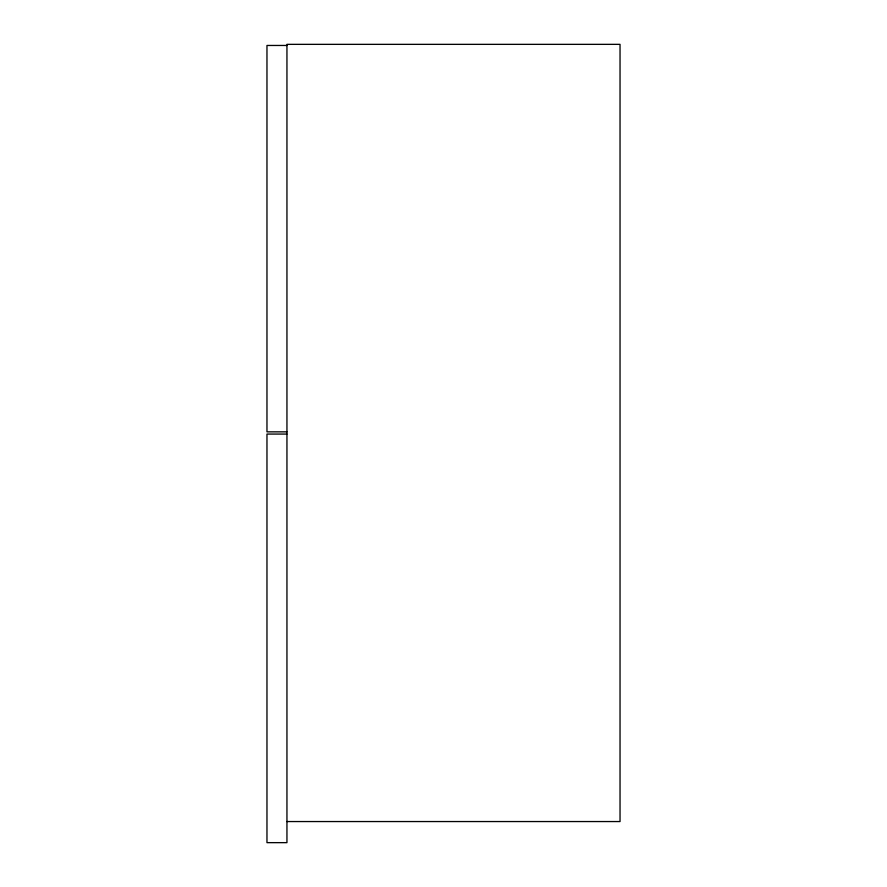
<?xml version="1.0" encoding="UTF-8"?>
<svg xmlns="http://www.w3.org/2000/svg" width="887" height="887" viewBox="0 0 887 887"><rect width="100%" height="100%" fill="white"/><g stroke="black" fill="none" stroke-linecap="round" stroke-linejoin="round"><path stroke-width="1.33" d="M286.945 45.459L266.965 45.459L266.965 431.847L286.945 431.847M286.945 434.065L266.965 434.065L266.965 842.65L286.945 842.65L286.945 44.35L620.035 44.35L620.035 821.55L286.945 821.55"/></g></svg>
